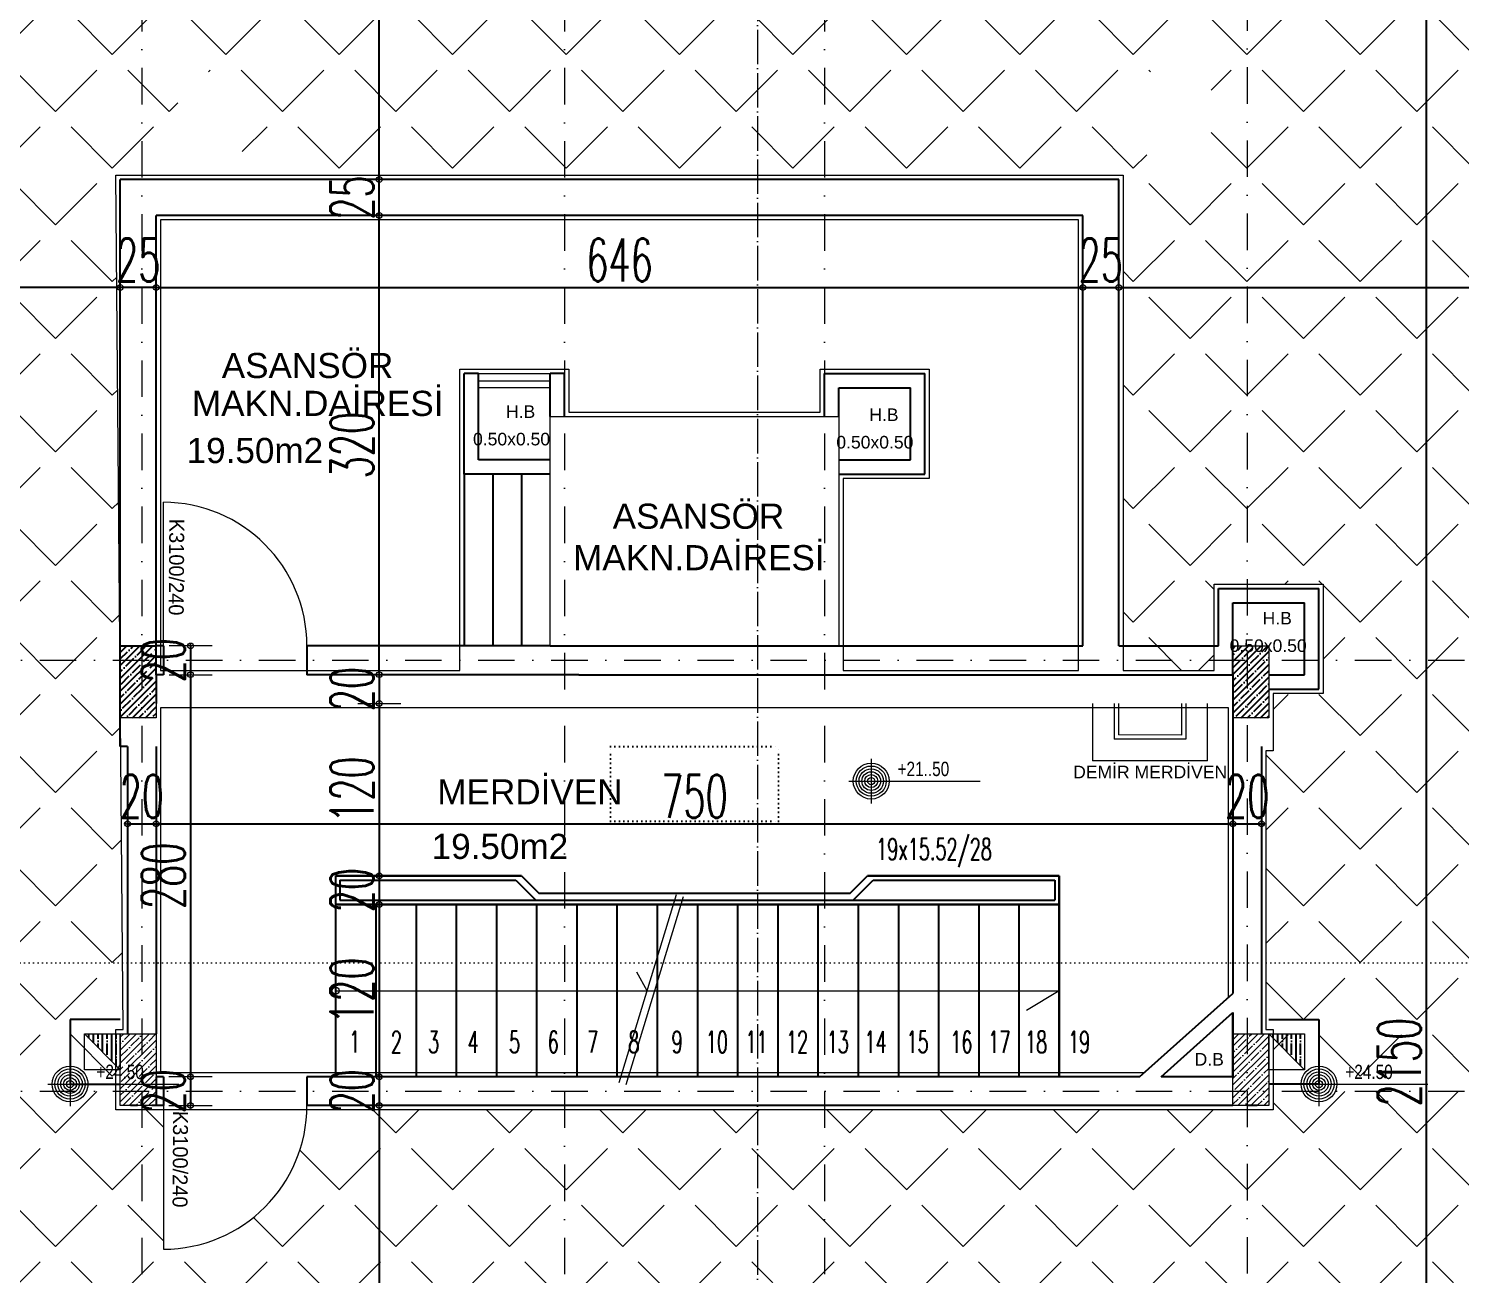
# Model space of a CAD drawing. Header units: millimetres. Extents: x -16104 to 67872, y -88009 to 12107.
# Drawn here: x 33168 to 34166, y -6687 to -5820 of the extents above; entities that cross this region are included whole.
import ezdxf

# ---------------------------------------------------------------- set-up
doc = ezdxf.new("R2010")
doc.units = ezdxf.units.MM
for name, pattern in [('ACAD_ISO04W100', [30, 24, -3, 0, -3]), ('ACAD_ISO07W100', [3, 0, -3]), ('DASHDOTX2', [50.8, 25.4, -12.7, 0, -12.7])]:
    doc.linetypes.add(name, pattern=pattern)
doc.layers.get('0').update_dxf_attribs({"color": 241})
for name, color, linetype, lineweight in [('AKS', 1, 'ACAD_ISO07W100', 5), ('akslar', 144, 'Continuous', 20), ('baca', 46, 'Continuous', 5), ('duvar', 123, 'Continuous', 25), ('emsal&kolon', 1, 'Continuous', 5), ('kapı', 3, 'Continuous', 5), ('kolon', 1, 'Continuous', 5), ('KOTLAR', 5, 'Continuous', 20), ('merdiven', 4, 'Continuous', 25), ('OLCU', 54, 'Continuous', 13), ('pencere', 5, 'Continuous', 5), ('POZ', 36, 'Continuous', 18), ('SıVA', 40, 'Continuous', 9), ('TARAMA', 8, 'Continuous', 15), ('YAZI', 22, 'Continuous', 18), ('ÖLÇÜ', 252, 'Continuous', 20)]:
    doc.layers.add(name, color=color, linetype=linetype, lineweight=lineweight)
doc.styles.add('DIM', font='Txttw.shx', dxfattribs={"width": 0.6})
doc.styles.add('M2', font='stylu.ttf', dxfattribs={"height": 10})
doc.styles.add('TSIMPLEX', font='tsimplex', dxfattribs={"width": 0.8})
doc.dimstyles.new('50', dxfattribs={"dimscale": 0, "dimtxt": 30, "dimasz": 1, "dimexe": 0, "dimexo": 2, "dimgap": 4, "dimtad": 1, "dimdec": 0, "dimzin": 0, "dimdsep": 46, "dimtxsty": 'DIM', "dimblk1": 'DOT', "dimblk2": 'DOT', "dimsah": 1, "dimcen": 1.5, "dimdle": 3, "dimse1": 1, "dimse2": 1, "dimclrd": 256, "dimclre": 9, "dimclrt": 256, "dimadec": 0, "dimazin": 0, "dimtfac": 0.24, "dimtdec": 0, "dimtix": 1, "dimtmove": 2, "dimatfit": 3, "dimldrblk": 'DOT', "dimfxl": 0, "dimtolj": 1, "dimtzin": 15, "dimarcsym": 0})
pattern_1 = [(45, (-3599.79, -17059.605), (-4.4901281, 4.4901281), []), (45, (-3595.3, -17059.605), (-4.4901281, 4.4901281), [7.9375, -1.5875, 0, -1.5875])]
pattern_2 = [(45, (0, 0), (-4.4901281, 4.4901281), []), (45, (4.49, 0), (-4.4901281, 4.4901281), [7.9375, -1.5875, 0, -1.5875])]

# ---------------------------------------------------------------- blocks, each defined once
blk = doc.blocks.new('DOT')
for p, q in [((0, 15), (0, -15)), ((-2, 0), (0, 0)), ((2, 0), (0, 0))]:
    blk.add_line(p, q)
blk.add_circle((0, 0), 2)
blk = doc.blocks.new('*D1168')
at = {"layer": 'Defpoints', "color": 0, "transparency": 16777216}
for p in [(33262.04, -6249.56), (33262.04, -6269.56), (33281.01, -6269.56)]:
    blk.add_point(p, dxfattribs=at)
at = {"layer": 'OLCU', "lineweight": -2, "transparency": 16777216}
for p, q in [((33281.01, -6248.56), (33281.01, -6247.56)), ((33281.01, -6249.56), (33281.01, -6269.56)), ((33281.01, -6270.56), (33281.01, -6271.56))]:
    blk.add_line(p, q, dxfattribs=at)
for p, rotation in [((33281.01, -6249.56), 270), ((33281.01, -6269.56), 90)]:
    blk.add_blockref('DOT', p, dxfattribs=dict(at, rotation=rotation))
at = {"layer": 'OLCU', "transparency": 16777216, "insert": (33262.01, -6259.56), "char_height": 30, "attachment_point": 5, "rotation": 90, "style": 'DIM'}
blk.add_mtext('\\A1;20', dxfattribs=at)
blk = doc.blocks.new('*D1169')
at = {"layer": 'Defpoints', "color": 0, "transparency": 16777216}
for p in [(33262.04, -6269.56), (33262.04, -6549.56), (33281.01, -6549.56)]:
    blk.add_point(p, dxfattribs=at)
at = {"layer": 'OLCU', "lineweight": -2, "transparency": 16777216}
blk.add_line((33281.01, -6270.56), (33281.01, -6548.56), dxfattribs=at)
for p, rotation in [((33281.01, -6269.56), 90), ((33281.01, -6549.56), 270)]:
    blk.add_blockref('DOT', p, dxfattribs=dict(at, rotation=rotation))
at = {"layer": 'OLCU', "transparency": 16777216, "insert": (33262.01, -6409.56), "char_height": 30, "attachment_point": 5, "rotation": 90, "style": 'DIM'}
blk.add_mtext('\\A1;280', dxfattribs=at)
blk = doc.blocks.new('*D1170')
at = {"layer": 'Defpoints', "color": 0, "transparency": 16777216}
for p in [(33262.04, -6549.56), (33262.04, -6569.56), (33280.94, -6569.56)]:
    blk.add_point(p, dxfattribs=at)
at = {"layer": 'OLCU', "lineweight": -2, "transparency": 16777216}
for p, q in [((33280.94, -6548.56), (33280.94, -6547.56)), ((33280.94, -6549.56), (33280.94, -6569.56)), ((33280.94, -6570.56), (33280.94, -6571.56))]:
    blk.add_line(p, q, dxfattribs=at)
for p, rotation in [((33280.94, -6549.56), 270), ((33280.94, -6569.56), 90)]:
    blk.add_blockref('DOT', p, dxfattribs=dict(at, rotation=rotation))
at = {"layer": 'OLCU', "transparency": 16777216, "insert": (33261.94, -6559.56), "char_height": 30, "attachment_point": 5, "rotation": 90, "style": 'DIM'}
blk.add_mtext('\\A1;20', dxfattribs=at)
blk = doc.blocks.new('*D1098')
at = {"layer": 'Defpoints', "color": 0, "transparency": 16777216}
for p in [(33412.46, -6269.56), (33412.46, -6289.56), (33412.46, -6289.56)]:
    blk.add_point(p, dxfattribs=at)
at = {"layer": 'OLCU', "lineweight": -2, "transparency": 16777216}
for p, q in [((33412.46, -6268.56), (33412.46, -6267.56)), ((33412.46, -6269.56), (33412.46, -6289.56)), ((33412.46, -6290.56), (33412.46, -6291.56))]:
    blk.add_line(p, q, dxfattribs=at)
for p, rotation in [((33412.46, -6269.56), 270), ((33412.46, -6289.56), 90)]:
    blk.add_blockref('DOT', p, dxfattribs=dict(at, rotation=rotation))
at = {"layer": 'OLCU', "transparency": 16777216, "insert": (33393.46, -6279.56), "char_height": 30, "attachment_point": 5, "rotation": 90, "style": 'DIM'}
blk.add_mtext('\\A1;20', dxfattribs=at)
blk = doc.blocks.new('*D1099')
at = {"layer": 'Defpoints', "color": 0, "transparency": 16777216}
for p in [(33412.46, -6289.56), (33412.46, -6409.56), (33412.46, -6409.56)]:
    blk.add_point(p, dxfattribs=at)
at = {"layer": 'OLCU', "lineweight": -2, "transparency": 16777216}
blk.add_line((33412.46, -6290.56), (33412.46, -6408.56), dxfattribs=at)
for p, rotation in [((33412.46, -6289.56), 90), ((33412.46, -6409.56), 270)]:
    blk.add_blockref('DOT', p, dxfattribs=dict(at, rotation=rotation))
at = {"layer": 'OLCU', "transparency": 16777216, "insert": (33393.46, -6349.56), "char_height": 30, "attachment_point": 5, "rotation": 90, "style": 'DIM'}
blk.add_mtext('\\A1;120', dxfattribs=at)
blk = doc.blocks.new('*D1100')
at = {"layer": 'Defpoints', "color": 0, "transparency": 16777216}
for p in [(33412.46, -6429.56), (33412.46, -6549.56), (33412.46, -6549.56)]:
    blk.add_point(p, dxfattribs=at)
at = {"layer": 'OLCU', "lineweight": -2, "transparency": 16777216}
blk.add_line((33412.46, -6430.56), (33412.46, -6548.56), dxfattribs=at)
for p, rotation in [((33412.46, -6429.56), 90), ((33412.46, -6549.56), 270)]:
    blk.add_blockref('DOT', p, dxfattribs=dict(at, rotation=rotation))
at = {"layer": 'OLCU', "transparency": 16777216, "insert": (33393.46, -6489.56), "char_height": 30, "attachment_point": 5, "rotation": 90, "style": 'DIM'}
blk.add_mtext('\\A1;120', dxfattribs=at)
blk = doc.blocks.new('*D1101')
at = {"layer": 'Defpoints', "color": 0, "transparency": 16777216}
for p in [(33412.46, -6549.56), (33412.46, -6569.56), (33412.46, -6569.56)]:
    blk.add_point(p, dxfattribs=at)
at = {"layer": 'OLCU', "lineweight": -2, "transparency": 16777216}
for p, q in [((33412.46, -6548.56), (33412.46, -6547.56)), ((33412.46, -6549.56), (33412.46, -6569.56)), ((33412.46, -6570.56), (33412.46, -6571.56))]:
    blk.add_line(p, q, dxfattribs=at)
for p, rotation in [((33412.46, -6549.56), 270), ((33412.46, -6569.56), 90)]:
    blk.add_blockref('DOT', p, dxfattribs=dict(at, rotation=rotation))
at = {"layer": 'OLCU', "transparency": 16777216, "insert": (33393.46, -6559.56), "char_height": 30, "attachment_point": 5, "rotation": 90, "style": 'DIM'}
blk.add_mtext('\\A1;20', dxfattribs=at)
blk = doc.blocks.new('*D1155')
at = {"layer": 'Defpoints', "color": 0, "transparency": 16777216}
for p in [(33412.46, -6409.56), (33412.46, -6429.56), (33412.46, -6429.56)]:
    blk.add_point(p, dxfattribs=at)
at = {"layer": 'OLCU', "lineweight": -2, "transparency": 16777216}
for p, q in [((33412.46, -6408.56), (33412.46, -6407.56)), ((33412.46, -6409.56), (33412.46, -6429.56)), ((33412.46, -6430.56), (33412.46, -6431.56))]:
    blk.add_line(p, q, dxfattribs=at)
for p, rotation in [((33412.46, -6409.56), 270), ((33412.46, -6429.56), 90)]:
    blk.add_blockref('DOT', p, dxfattribs=dict(at, rotation=rotation))
at = {"layer": 'OLCU', "transparency": 16777216, "insert": (33393.46, -6419.56), "char_height": 30, "attachment_point": 5, "rotation": 90, "style": 'DIM'}
blk.add_mtext('\\A1;20', dxfattribs=at)
blk = doc.blocks.new('*D1158')
at = {"layer": 'Defpoints', "color": 0, "transparency": 16777216}
for p in [(33412.46, -5949.87), (33412.46, -5949.87), (33412.46, -6269.56)]:
    blk.add_point(p, dxfattribs=at)
at = {"layer": 'OLCU', "lineweight": -2, "transparency": 16777216}
blk.add_line((33412.46, -6268.56), (33412.46, -5950.87), dxfattribs=at)
for p, rotation in [((33412.46, -5949.87), 90), ((33412.46, -6269.56), 270)]:
    blk.add_blockref('DOT', p, dxfattribs=dict(at, rotation=rotation))
at = {"layer": 'OLCU', "transparency": 16777216, "insert": (33393.46, -6109.72), "char_height": 30, "attachment_point": 5, "rotation": 90, "style": 'DIM'}
blk.add_mtext('\\A1;320', dxfattribs=at)
blk = doc.blocks.new('*D1159')
at = {"layer": 'Defpoints', "color": 0, "transparency": 16777216}
for p in [(33412.46, -5924.87), (33412.46, -5924.87), (33412.46, -5949.87)]:
    blk.add_point(p, dxfattribs=at)
at = {"layer": 'OLCU', "lineweight": -2, "transparency": 16777216}
for p, q in [((33412.46, -5923.87), (33412.46, -5922.87)), ((33412.46, -5949.87), (33412.46, -5924.87)), ((33412.46, -5950.87), (33412.46, -5951.87))]:
    blk.add_line(p, q, dxfattribs=at)
for p, rotation in [((33412.46, -5924.87), 270), ((33412.46, -5949.87), 90)]:
    blk.add_blockref('DOT', p, dxfattribs=dict(at, rotation=rotation))
at = {"layer": 'OLCU', "transparency": 16777216, "insert": (33393.46, -5937.37), "char_height": 30, "attachment_point": 5, "rotation": 90, "style": 'DIM'}
blk.add_mtext('\\A1;25', dxfattribs=at)
blk = doc.blocks.new('*D1171')
at = {"layer": 'Defpoints', "color": 0, "transparency": 16777216}
for p in [(33257.04, -6299.56), (33237.04, -6319.56), (33257.04, -6373.32)]:
    blk.add_point(p, dxfattribs=at)
at = {"layer": 'OLCU', "lineweight": -2, "transparency": 16777216}
for p, q in [((33236.04, -6373.32), (33235.04, -6373.32)), ((33237.04, -6373.32), (33257.04, -6373.32)), ((33258.04, -6373.32), (33259.04, -6373.32))]:
    blk.add_line(p, q, dxfattribs=at)
blk.add_blockref('DOT', (33237.04, -6373.32), dxfattribs=at)
at = {"layer": 'OLCU', "lineweight": -2, "transparency": 16777216, "rotation": 180}
blk.add_blockref('DOT', (33257.04, -6373.32), dxfattribs=at)
at = {"layer": 'OLCU', "transparency": 16777216, "insert": (33247.04, -6354.32), "char_height": 30, "attachment_point": 5, "style": 'DIM'}
blk.add_mtext('\\A1;20', dxfattribs=at)
blk = doc.blocks.new('*D1160')
at = {"layer": 'Defpoints', "color": 0, "transparency": 16777216}
for p in [(33257.04, -6373.32), (34007.04, -6373.32), (34007.04, -6373.32)]:
    blk.add_point(p, dxfattribs=at)
at = {"layer": 'OLCU', "lineweight": -2, "transparency": 16777216}
blk.add_line((33258.04, -6373.32), (34006.04, -6373.32), dxfattribs=at)
at = {"layer": 'OLCU', "lineweight": -2, "transparency": 16777216, "rotation": 180}
blk.add_blockref('DOT', (33257.04, -6373.32), dxfattribs=at)
at = {"layer": 'OLCU', "lineweight": -2, "transparency": 16777216}
blk.add_blockref('DOT', (34007.04, -6373.32), dxfattribs=at)
at = {"layer": 'OLCU', "transparency": 16777216, "insert": (33632.04, -6354.32), "char_height": 30, "attachment_point": 5, "style": 'DIM'}
blk.add_mtext('\\A1;750', dxfattribs=at)
blk = doc.blocks.new('*D1161')
at = {"layer": 'Defpoints', "color": 0, "transparency": 16777216}
for p in [(34007.04, -6373.32), (34027.04, -6373.32), (34027.04, -6373.32)]:
    blk.add_point(p, dxfattribs=at)
at = {"layer": 'OLCU', "lineweight": -2, "transparency": 16777216}
for p, q in [((34006.04, -6373.32), (34005.04, -6373.32)), ((34007.04, -6373.32), (34027.04, -6373.32)), ((34028.04, -6373.32), (34029.04, -6373.32))]:
    blk.add_line(p, q, dxfattribs=at)
blk.add_blockref('DOT', (34007.04, -6373.32), dxfattribs=at)
at = {"layer": 'OLCU', "lineweight": -2, "transparency": 16777216, "rotation": 180}
blk.add_blockref('DOT', (34027.04, -6373.32), dxfattribs=at)
at = {"layer": 'OLCU', "transparency": 16777216, "insert": (34017.04, -6354.32), "char_height": 30, "attachment_point": 5, "style": 'DIM'}
blk.add_mtext('\\A1;20', dxfattribs=at)
blk = doc.blocks.new('*D1172')
at = {"layer": 'Defpoints', "color": 0, "transparency": 16777216}
for p in [(33257.04, -5949.87), (33902.54, -5949.87), (33902.54, -5999.93)]:
    blk.add_point(p, dxfattribs=at)
at = {"layer": 'OLCU', "lineweight": -2, "transparency": 16777216}
blk.add_line((33258.04, -5999.93), (33901.54, -5999.93), dxfattribs=at)
at = {"layer": 'OLCU', "lineweight": -2, "transparency": 16777216, "rotation": 180}
blk.add_blockref('DOT', (33257.04, -5999.93), dxfattribs=at)
at = {"layer": 'OLCU', "lineweight": -2, "transparency": 16777216}
blk.add_blockref('DOT', (33902.54, -5999.93), dxfattribs=at)
at = {"layer": 'OLCU', "transparency": 16777216, "insert": (33579.79, -5980.93), "char_height": 30, "attachment_point": 5, "style": 'DIM'}
blk.add_mtext('\\A1;646', dxfattribs=at)
blk = doc.blocks.new('*D1162')
at = {"layer": 'Defpoints', "color": 0, "transparency": 16777216}
for p in [(33232.04, -5999.93), (33232.04, -5999.93), (33257.04, -5999.93)]:
    blk.add_point(p, dxfattribs=at)
at = {"layer": 'OLCU', "lineweight": -2, "transparency": 16777216}
for p, q in [((33231.04, -5999.93), (33230.04, -5999.93)), ((33257.04, -5999.93), (33232.04, -5999.93)), ((33258.04, -5999.93), (33259.04, -5999.93))]:
    blk.add_line(p, q, dxfattribs=at)
blk.add_blockref('DOT', (33232.04, -5999.93), dxfattribs=at)
at = {"layer": 'OLCU', "lineweight": -2, "transparency": 16777216, "rotation": 180}
blk.add_blockref('DOT', (33257.04, -5999.93), dxfattribs=at)
at = {"layer": 'OLCU', "transparency": 16777216, "insert": (33244.54, -5980.93), "char_height": 30, "attachment_point": 5, "style": 'DIM'}
blk.add_mtext('\\A1;25', dxfattribs=at)
blk = doc.blocks.new('*D1163')
at = {"layer": 'Defpoints', "color": 0, "transparency": 16777216}
for p in [(33902.54, -5999.93), (33927.54, -5999.93), (33927.54, -5999.93)]:
    blk.add_point(p, dxfattribs=at)
at = {"layer": 'OLCU', "lineweight": -2, "transparency": 16777216}
for p, q in [((33901.54, -5999.93), (33900.54, -5999.93)), ((33902.54, -5999.93), (33927.54, -5999.93)), ((33928.54, -5999.93), (33929.54, -5999.93))]:
    blk.add_line(p, q, dxfattribs=at)
blk.add_blockref('DOT', (33902.54, -5999.93), dxfattribs=at)
at = {"layer": 'OLCU', "lineweight": -2, "transparency": 16777216, "rotation": 180}
blk.add_blockref('DOT', (33927.54, -5999.93), dxfattribs=at)
at = {"layer": 'OLCU', "transparency": 16777216, "insert": (33915.04, -5980.93), "char_height": 30, "attachment_point": 5, "style": 'DIM'}
blk.add_mtext('\\A1;25', dxfattribs=at)
blk = doc.blocks.new('*D1164')
at = {"layer": 'Defpoints', "color": 0, "transparency": 16777216}
for p in [(33412.46, -5464.56), (33412.46, -5464.56), (33412.46, -5924.87)]:
    blk.add_point(p, dxfattribs=at)
at = {"layer": 'OLCU', "lineweight": -2, "transparency": 16777216}
blk.add_line((33412.46, -5923.87), (33412.46, -5465.56), dxfattribs=at)
for p, rotation in [((33412.46, -5464.56), 90), ((33412.46, -5924.87), 270)]:
    blk.add_blockref('DOT', p, dxfattribs=dict(at, rotation=rotation))
at = {"layer": 'OLCU', "transparency": 16777216, "insert": (33393.46, -5694.72), "char_height": 30, "attachment_point": 5, "rotation": 90, "style": 'DIM'}
blk.add_mtext('\\A1;460', dxfattribs=at)
blk = doc.blocks.new('*D1165')
at = {"layer": 'Defpoints', "color": 0, "transparency": 16777216}
for p in [(32437.04, -5999.93), (32437.04, -5999.93), (33232.04, -5999.93)]:
    blk.add_point(p, dxfattribs=at)
at = {"layer": 'OLCU', "lineweight": -2, "transparency": 16777216}
blk.add_line((33231.04, -5999.93), (32438.04, -5999.93), dxfattribs=at)
at = {"layer": 'OLCU', "lineweight": -2, "transparency": 16777216, "rotation": 180}
blk.add_blockref('DOT', (32437.04, -5999.93), dxfattribs=at)
at = {"layer": 'OLCU', "lineweight": -2, "transparency": 16777216}
blk.add_blockref('DOT', (33232.04, -5999.93), dxfattribs=at)
at = {"layer": 'OLCU', "transparency": 16777216, "insert": (32834.54, -5980.93), "char_height": 30, "attachment_point": 5, "style": 'DIM'}
blk.add_mtext('\\A1;795', dxfattribs=at)
blk = doc.blocks.new('*D1166')
at = {"layer": 'Defpoints', "color": 0, "transparency": 16777216}
for p in [(33927.54, -5999.93), (34827.04, -5999.93), (34827.04, -5999.93)]:
    blk.add_point(p, dxfattribs=at)
at = {"layer": 'OLCU', "lineweight": -2, "transparency": 16777216}
blk.add_line((33928.54, -5999.93), (34826.04, -5999.93), dxfattribs=at)
at = {"layer": 'OLCU', "lineweight": -2, "transparency": 16777216, "rotation": 180}
blk.add_blockref('DOT', (33927.54, -5999.93), dxfattribs=at)
at = {"layer": 'OLCU', "lineweight": -2, "transparency": 16777216}
blk.add_blockref('DOT', (34827.04, -5999.93), dxfattribs=at)
at = {"layer": 'OLCU', "transparency": 16777216, "insert": (34377.29, -5980.93), "char_height": 30, "attachment_point": 5, "style": 'DIM'}
blk.add_mtext('\\A1;900', dxfattribs=at)
blk = doc.blocks.new('*D1167')
at = {"layer": 'Defpoints', "color": 0, "transparency": 16777216}
for p in [(33412.46, -6569.56), (33412.46, -7614.06), (33412.46, -7614.06)]:
    blk.add_point(p, dxfattribs=at)
at = {"layer": 'OLCU', "lineweight": -2, "transparency": 16777216}
blk.add_line((33412.46, -6570.56), (33412.46, -7613.06), dxfattribs=at)
for p, rotation in [((33412.46, -6569.56), 90), ((33412.46, -7614.06), 270)]:
    blk.add_blockref('DOT', p, dxfattribs=dict(at, rotation=rotation))
at = {"layer": 'OLCU', "transparency": 16777216, "insert": (33393.46, -7091.81), "char_height": 30, "attachment_point": 5, "rotation": 90, "style": 'DIM'}
blk.add_mtext('\\A1;1045', dxfattribs=at)
blk = doc.blocks.new('*D1174')
at = {"layer": 'Defpoints', "color": 0, "transparency": 16777216}
for p in [(34142.04, -5464.56), (34142.04, -5464.56), (34016.96, -7614.06)]:
    blk.add_point(p, dxfattribs=at)
at = {"layer": 'OLCU', "lineweight": -2, "transparency": 16777216}
blk.add_line((34142.04, -7613.06), (34142.04, -5465.56), dxfattribs=at)
for p, rotation in [((34142.04, -5464.56), 90), ((34142.04, -7614.06), 270)]:
    blk.add_blockref('DOT', p, dxfattribs=dict(at, rotation=rotation))
at = {"layer": 'OLCU', "transparency": 16777216, "insert": (34123.04, -6539.31), "char_height": 30, "attachment_point": 5, "rotation": 90, "style": 'DIM'}
blk.add_mtext('\\A1;2150', dxfattribs=at)
blk = doc.blocks.new('Kot')
at = {"layer": 'KOTLAR'}
for p, q in [((0, 0.155), (0, -0.155)), ((-0.155, 0), (0.7586, 0))]:
    blk.add_line(p, q, dxfattribs=at)
for radius in [0.125, 0.105, 0.085, 0.065, 0.045, 0.045, 0.025]:
    blk.add_circle((0, 0), radius, dxfattribs=at)
at = {"layer": 'YAZI', "style": 'TSIMPLEX', "width": 0.8}
blk.add_attdef('KOTH', (0.1836, 0.0349), '', height=0.1, dxfattribs=at)

msp = doc.modelspace()

# ---------------------------------------------------------------- hatches: boundary and pattern name
h = msp.add_hatch()
h.set_pattern_fill('ANSI35,_O', color=256)
h.set_pattern_definition(pattern_2)
h.paths.add_polyline_path([(33247, -6249.56), (33232.04, -6249.56), (33232.04, -6259.56), (33247, -6259.56)])
h.paths.add_polyline_path([(33257.04, -6249.56), (33247, -6249.56), (33247, -6259.56), (33257.04, -6259.56)], flags=16)
h.paths.add_polyline_path([(33257.04, -6259.56), (33247, -6259.56), (33247, -6299.56), (33257.04, -6299.56)])
h.paths.add_polyline_path([(33247, -6259.56), (33232.04, -6259.56), (33232.04, -6269.56), (33232.04, -6299.56), (33247, -6299.56)])
h.paths.add_polyline_path([(33239.51, -6281.63), (33239.51, -6237.49), (33284.51, -6237.49), (33284.51, -6281.63)], flags=9)
h = msp.add_hatch()
h.set_pattern_fill('ANSI35,_O', color=256)
h.set_pattern_definition(pattern_2)
h.paths.add_polyline_path([(34032.04, -6249.56), (34016.96, -6249.56), (34016.96, -6259.56), (34032.04, -6259.56)])
h.paths.add_polyline_path([(34016.96, -6249.56), (34007.04, -6249.56), (34007.04, -6259.56), (34016.96, -6259.56)])
h.paths.add_polyline_path([(34016.96, -6259.56), (34007.04, -6259.56), (34007.04, -6269.56), (34007.04, -6299.56), (34016.96, -6299.56)])
h.paths.add_polyline_path([(34032.04, -6259.56), (34016.96, -6259.56), (34016.96, -6299.56), (34032.04, -6299.56)])
h.paths.add_polyline_path([(34003.7, -6242.72), (34060.68, -6242.72), (34060.68, -6256.03), (34003.7, -6256.03)], flags=9)
h = msp.add_hatch()
h.set_pattern_fill('ANSI35,_O', color=256, angle=45)
h.set_pattern_definition([(90, (3527.116, -17694.2915), (-6.35, 1e-15), []), (90, (3530.291, -17691.1165), (-6.35, 1e-15), [7.9375, -1.5875, 0, -1.5875])])
h.paths.add_polyline_path([(33232.04, -6519.56), (33207.04, -6519.56), (33232.04, -6544.56)])
h = msp.add_hatch()
h.set_pattern_fill('ANSI35,_O', color=256, angle=45)
h.set_pattern_definition([(90, (4352.116, -17694.2915), (-6.35, 1e-15), []), (90, (4355.291, -17691.1165), (-6.35, 1e-15), [7.9375, -1.5875, 0, -1.5875])])
h.paths.add_polyline_path([(34057.04, -6519.56), (34032.04, -6519.56), (34057.04, -6544.56)])
at = {"layer": 'kolon'}
h = msp.add_hatch(dxfattribs=at)
h.set_pattern_fill('ANSI35,_O', color=256)
h.set_pattern_definition(pattern_1)
h.paths.add_polyline_path([(33247, -6519.56), (33232.04, -6519.56), (33232.04, -6559.56), (33247, -6559.56)])
h.paths.add_polyline_path([(33257.04, -6519.56), (33247, -6519.56), (33247, -6559.56), (33257.04, -6559.56), (33257.04, -6549.56)])
h.paths.add_polyline_path([(33247, -6559.56), (33232.04, -6559.56), (33232.04, -6569.56), (33247, -6569.56)])
h.paths.add_polyline_path([(33257.04, -6559.56), (33247, -6559.56), (33247, -6569.56), (33257.04, -6569.56)], flags=16)
h.paths.add_polyline_path([(33239.44, -6581.63), (33239.44, -6537.49), (33284.44, -6537.49), (33284.44, -6581.63)], flags=9)
h = msp.add_hatch(dxfattribs=at)
h.set_pattern_fill('ANSI35,_O', color=256)
h.set_pattern_definition(pattern_1)
h.paths.add_polyline_path([(34032.04, -6519.56), (34016.96, -6519.56), (34016.96, -6559.56), (34032.04, -6559.56)])
h.paths.add_polyline_path([(34016.96, -6519.56), (34007.04, -6519.56), (34007.04, -6559.56), (34016.96, -6559.56)])
h.paths.add_polyline_path([(34016.96, -6559.56), (34007.04, -6559.56), (34007.04, -6569.56), (34016.96, -6569.56)])
h.paths.add_polyline_path([(34032.04, -6559.56), (34016.96, -6559.56), (34016.96, -6569.56), (34032.04, -6569.56)])
at = {"layer": 'TARAMA'}
h = msp.add_hatch(dxfattribs=at)
h.set_pattern_fill('ANGLE,_O', color=256, scale=8, angle=45)
h.set_pattern_definition([(45, (-3599.79, -17059.605), (-39.51313, 39.51313), [40.64, -15.24]), (135, (-3599.79, -17059.605), (-39.51313, -39.51313), [40.64, -15.24])])
h.paths.add_polyline_path([(33247, -5477.56), (32714.04, -5477.56), (32714.04, -5457.56), (32430.04, -5457.56), (32430.04, -5621.56), (32450.04, -5621.56), (32450.04, -6087.87), (32430.04, -6087.87), (32430.04, -6099.87), (33230.51, -6099.87), (33229.02, -5921.87), (33247, -5921.87)])
h.paths.add_polyline_path([(32542.04, -5649.56), (32542.04, -5694.56), (32472.04, -5694.56), (32472.04, -5649.56)], flags=16)
h.paths.add_polyline_path([(32532.04, -5659.56), (32532.04, -5684.56), (32482.04, -5684.56), (32482.04, -5659.56)], flags=0)
h.paths.add_polyline_path([(32532.04, -5659.56), (32532.04, -5684.56), (32507.04, -5684.56), (32482.04, -5684.56), (32482.04, -5659.56), (32507.04, -5659.56)], flags=0)
h.paths.add_polyline_path([(33230.51, -6099.87), (32430.04, -6099.87), (32430.04, -6279.56), (33232.03, -6279.56)])
h.paths.add_polyline_path([(33232.36, -6319.56), (33232.04, -6319.56), (33232.04, -6281.7), (33232.03, -6279.56), (32430.04, -6279.56), (32430.04, -6470.24), (33233.63, -6470.24)])
h.paths.add_polyline_path([(33066.47, -6388.08, -1), (33091.47, -6388.08, -1)], flags=16)
h.paths.add_polyline_path([(33068.47, -6388.08, -1), (33089.47, -6388.08, -1)], flags=0)
h.paths.add_polyline_path([(33070.47, -6388.08, -1), (33087.47, -6388.08, -1)], flags=0)
h.paths.add_polyline_path([(33072.47, -6388.08, -1), (33085.47, -6388.08, -1)], flags=0)
h.paths.add_polyline_path([(33074.47, -6388.08, -1), (33083.47, -6388.08, -1)], flags=0)
h.paths.add_polyline_path([(33076.47, -6388.08, -1), (33081.47, -6388.08, -1)], flags=0)
h.paths.add_polyline_path([(33229.04, -6516.59), (33234.02, -6516.54), (33233.63, -6470.24), (32430.04, -6470.24), (32430.04, -6559.56), (33229.04, -6559.56)])
h.paths.add_polyline_path([(32594.04, -6576.56), (33082.04, -6576.56), (33082.04, -7457.06), (33062.04, -7457.06), (33062.04, -7621.06), (33226.04, -7621.06), (33226.04, -7601.06), (33247, -7601.06), (33247, -6572.56), (33229.04, -6572.56), (33229.04, -6559.56), (32430.04, -6559.56), (32430.04, -6596.56), (32594.04, -6596.56)])
h.paths.add_polyline_path([(33541.54, -5477.56), (33247, -5477.56), (33247, -5921.87), (33541.54, -5921.87)])
h.paths.add_polyline_path([(33317.04, -5849.87), (33317.04, -5919.87), (33272.04, -5919.87), (33272.04, -5849.87)], flags=16)
h.paths.add_polyline_path([(33307.04, -5859.87), (33307.04, -5884.87), (33307.04, -5909.87), (33282.04, -5909.87), (33282.04, -5884.87), (33282.04, -5859.87)], flags=0)
h.paths.add_polyline_path([(33722.54, -5477.56), (33541.54, -5477.56), (33541.54, -5921.87), (33722.54, -5921.87)])
h.paths.add_polyline_path([(34016.96, -5477.56), (33817.98, -5477.56), (33817.98, -5921.87), (33930.54, -5921.87), (33930.54, -6099.87), (34016.96, -6099.87)])
h.paths.add_polyline_path([(33947.04, -5849.87), (33992.04, -5849.87), (33992.04, -5919.87), (33947.04, -5919.87)], flags=16)
h.paths.add_polyline_path([(33957.04, -5859.87), (33982.04, -5859.87), (33982.04, -5884.87), (33982.04, -5909.87), (33957.04, -5909.87), (33957.04, -5884.87)], flags=0)
h.paths.add_polyline_path([(33817.98, -5477.56), (33722.54, -5477.56), (33722.54, -5921.87), (33817.98, -5921.87)])
h.paths.add_polyline_path([(34814.04, -5621.56), (34834.04, -5621.56), (34834.04, -5457.56), (34550.04, -5457.56), (34550.04, -5477.56), (34016.96, -5477.56), (34016.96, -6099.87), (34834.04, -6099.87), (34834.04, -6087.87), (34814.04, -6087.87)])
h.paths.add_polyline_path([(34722.04, -5694.56), (34722.04, -5649.56), (34792.04, -5649.56), (34792.04, -5694.56)], flags=16)
h.paths.add_polyline_path([(34732.04, -5684.56), (34732.04, -5659.56), (34757.04, -5659.56), (34782.04, -5659.56), (34782.04, -5684.56), (34757.04, -5684.56)], flags=0)
h.paths.add_polyline_path([(34016.96, -6099.87), (33930.54, -6099.87), (33930.54, -6266.56), (33994.04, -6266.56), (33994.04, -6206.56), (34016.96, -6206.56)])
h.paths.add_polyline_path([(34834.04, -6099.87), (34016.96, -6099.87), (34016.96, -6206.56), (34070.04, -6206.56), (34070.04, -6279.56), (34834.04, -6279.56)])
h.paths.add_polyline_path([(34834.04, -6559.56), (34035.04, -6559.56), (34035.04, -6572.56), (34016.96, -6572.56), (34016.96, -7601.06), (34072.04, -7601.06), (34072.04, -7621.06), (34201.04, -7621.06), (34201.04, -7367.06), (34181.04, -7367.06), (34181.04, -6576.56), (34670.04, -6576.56), (34670.04, -6596.56), (34834.04, -6596.56)])
h.paths.add_polyline_path([(34834.04, -6470.24), (34030.04, -6470.24), (34030.04, -6516.56), (34035.04, -6516.56), (34035.04, -6559.56), (34834.04, -6559.56)])
h.paths.add_polyline_path([(34834.04, -6279.56), (34070.04, -6279.56), (34070.04, -6282.56), (34035.04, -6282.56), (34035.04, -6322.56), (34030.04, -6322.56), (34030.04, -6470.24), (34834.04, -6470.24)])
h.paths.add_polyline_path([(34016.96, -6572.56), (34007.04, -6572.56), (33817.98, -6572.56), (33817.98, -7601.06), (34016.96, -7601.06)])
h.paths.add_polyline_path([(33817.98, -6572.56), (33722.54, -6572.56), (33722.54, -7601.06), (33817.98, -7601.06)])
h.paths.add_polyline_path([(33722.54, -6572.56), (33541.54, -6572.56), (33541.54, -7601.06), (33722.54, -7601.06)])
h.paths.add_polyline_path([(33664.04, -7509.06), (33664.04, -7579.06), (33619.04, -7579.06), (33619.04, -7509.06)], flags=16)
h.paths.add_polyline_path([(33654.04, -7519.06), (33654.04, -7544.06), (33654.04, -7569.06), (33629.04, -7569.06), (33629.04, -7544.06), (33629.04, -7519.06)], flags=0)
h.paths.add_polyline_path([(33629.04, -7004.56), (33559.04, -7004.56), (33559.04, -6959.56), (33629.04, -6959.56)], flags=16)
h.paths.add_polyline_path([(33619.04, -6994.56), (33594.04, -6994.56), (33569.04, -6994.56), (33569.04, -6969.56), (33594.04, -6969.56), (33619.04, -6969.56)], flags=0)
h.paths.add_polyline_path([(33541.54, -6572.56), (33362, -6572.56, -0.405453), (33262.04, -6669.56), (33262.04, -6572.56), (33247, -6572.56), (33247, -7601.06), (33541.54, -7601.06)])
h.paths.add_polyline_path([(32803.9, -5958.43), (32865.19, -5958.43), (32865.19, -6003.43), (32803.9, -6003.43)], flags=24)
h.paths.add_polyline_path([(33094.83, -6387.09), (33138.69, -6387.09), (33138.69, -6372.09), (33094.83, -6372.09)], flags=24)
h.paths.add_polyline_path([(33224.97, -6331.82), (33269.11, -6331.82), (33269.11, -6376.82), (33224.97, -6376.82)], flags=9)
h.paths.add_polyline_path([(33370.96, -5725.36), (33370.96, -5664.07), (33415.96, -5664.07), (33415.96, -5725.36)], flags=24)
h.paths.add_polyline_path([(33592.83, -5593.06), (33671.26, -5593.06), (33671.26, -5638.06), (33592.83, -5638.06)], flags=24)
h.paths.add_polyline_path([(34346.65, -5958.43), (34407.94, -5958.43), (34407.94, -6003.43), (34346.65, -6003.43)], flags=24)
h.paths.add_polyline_path([(34100.54, -6576.81), (34100.54, -6501.81), (34145.54, -6501.81), (34145.54, -6576.81)], flags=9)
h.paths.add_polyline_path([(33994.97, -6331.82), (34039.11, -6331.82), (34039.11, -6376.82), (33994.97, -6376.82)], flags=9)
h.paths.add_polyline_path([(33239.44, -6581.63), (33239.44, -6537.49), (33284.44, -6537.49), (33284.44, -6581.63)], flags=9)
h.paths.add_polyline_path([(33370.96, -6581.63), (33370.96, -6537.49), (33415.96, -6537.49), (33415.96, -6581.63)], flags=9)
h.paths.add_polyline_path([(33370.96, -7129.31), (33370.96, -7054.31), (33415.96, -7054.31), (33415.96, -7129.31)], flags=24)

# ---------------------------------------------------------------- linework, layer by layer
for p, q in [((33232.04, -6249.56), (33257.04, -6249.56)), ((33942.04, -6549.56), (34007.04, -6491.45)), ((33232.04, -6509.56), (33197.04, -6509.56)), ((33197.04, -6509.56), (33197.04, -6554.56)), ((33957.04, -6549.56), (34007.05, -6504.86)), ((34007.04, -6549.56), (34007.04, -6504.86)), ((34032.04, -6509.56), (34067.04, -6509.56)), ((34067.04, -6509.56), (34067.04, -6554.56)), ((33197.04, -6554.56), (33232.04, -6554.56)), ((34067.04, -6554.56), (34032.04, -6554.56))]:
    msp.add_line(p, q)
at = {"linetype": 'ACAD_ISO07W100'}
for p, q in [((33573.54, -6371.56), (33573.54, -6319.56)), ((33690.54, -6371.56), (33690.54, -6319.56))]:
    msp.add_line(p, q, dxfattribs=at)
at = {"layer": 'AKS', "color": 1, "linetype": 'ACAD_ISO04W100'}
msp.add_line((33676.02, -5369.07), (33676.02, -7691.51), dxfattribs=at)
at = {"layer": 'AKS', "color": 1, "linetype": 'ACAD_ISO07W100'}
msp.add_line((34926.22, -6470.24), (32317.87, -6470.24), dxfattribs=at)
at = {"layer": 'akslar', "linetype": 'DASHDOTX2'}
for p, q in [((33247, -5134.56), (33247, -7944.06)), ((33541.54, -5134.56), (33541.54, -7944.06)), ((33722.54, -5134.56), (33722.54, -7944.06)), ((34016.96, -5134.09), (34016.96, -7943.59)), ((32107.04, -6259.56), (35157.04, -6259.56)), ((32107.04, -6559.56), (35157.04, -6559.56))]:
    msp.add_line(p, q, dxfattribs=at)
at = {"layer": 'baca'}
for points in [[(33207.04, -6519.56), (33232.04, -6519.56), (33232.04, -6544.56), (33207.04, -6544.56), (33207.04, -6519.56), (33232.04, -6544.56)], [(34032.04, -6519.56), (34057.04, -6519.56), (34057.04, -6544.56), (34032.04, -6544.56), (34032.04, -6519.56), (34057.04, -6544.56)]]:
    msp.add_lwpolyline(points, dxfattribs=at)
at = {"layer": 'duvar'}
for p, q in [((33927.54, -5924.87), (33232.04, -5924.87)), ((33232.04, -6269.56), (33232.04, -5924.87)), ((33927.54, -6249.56), (33927.54, -5924.87)), ((33902.54, -5949.87), (33257.04, -5949.87)), ((33257.04, -6269.56), (33257.04, -5949.87)), ((33902.54, -6249.56), (33902.54, -5949.87)), ((33481.54, -6059.87), (33471.54, -6059.87)), ((33471.54, -6129.87), (33471.54, -6059.87)), ((33481.54, -6069.87), (33481.54, -6059.87)), ((33541.54, -6059.87), (33531.54, -6059.87)), ((33531.54, -6069.87), (33531.54, -6059.87)), ((33541.54, -6089.87), (33541.54, -6059.87)), ((33722.54, -6059.87), (33792.54, -6059.87)), ((33722.54, -6089.87), (33722.54, -6059.87)), ((33792.54, -6129.87), (33792.54, -6059.87)), ((33481.54, -6119.87), (33481.54, -6069.87)), ((33531.54, -6089.87), (33531.54, -6069.87)), ((33732.54, -6069.87), (33782.54, -6069.87)), ((33732.54, -6089.87), (33732.54, -6069.87)), ((33782.54, -6119.87), (33782.54, -6069.87)), ((33531.54, -6119.87), (33481.54, -6119.87)), ((33732.54, -6119.87), (33782.54, -6119.87)), ((33531.54, -6129.87), (33471.54, -6129.87)), ((33471.54, -6129.87), (33471.54, -6249.56)), ((33491.54, -6129.87), (33491.54, -6249.56)), ((33511.54, -6129.87), (33511.54, -6249.56)), ((33732.54, -6129.87), (33792.54, -6129.87)), ((33997.04, -6209.56), (34017.04, -6209.56)), ((33997.04, -6209.56), (34067.04, -6209.56)), ((33997.04, -6249.56), (33997.04, -6209.56)), ((34067.04, -6279.56), (34067.04, -6209.56)), ((34007.04, -6269.56), (34007.04, -6219.56)), ((34007.04, -6219.56), (34057.04, -6219.56)), ((34057.04, -6269.56), (34057.04, -6219.56)), ((33262.04, -6249.56), (33257.04, -6249.56)), ((33262.04, -6249.56), (33262.04, -6269.56)), ((33531.54, -6249.56), (33362.04, -6249.56)), ((33377.04, -6249.56), (33362.04, -6249.56)), ((33362.04, -6249.56), (33362.04, -6269.56)), ((33531.54, -6249.56), (33732.54, -6249.56)), ((33732.54, -6249.56), (33902.54, -6249.56)), ((33927.54, -6249.56), (33997.04, -6249.56)), ((33232.04, -6319.56), (33232.04, -6269.56)), ((33262.04, -6269.56), (33257.04, -6269.56)), ((33262.04, -6269.56), (33257.04, -6269.56)), ((33257.04, -6269.56), (33257.04, -6289.56)), ((33551.54, -6269.56), (33362.04, -6269.56)), ((33377.04, -6269.56), (33362.04, -6269.56)), ((33421.04, -6269.56), (33387.04, -6269.56)), ((33421.04, -6269.56), (33399.04, -6269.56)), ((33551.54, -6269.56), (33712.54, -6269.56)), ((33712.54, -6269.56), (34007.04, -6269.56)), ((33732.54, -6269.56), (33833.04, -6269.56)), ((33732.54, -6269.56), (33865.04, -6269.56)), ((33843.04, -6269.56), (33865.04, -6269.56)), ((33887.04, -6269.56), (33892.04, -6269.56)), ((33992.04, -6269.56), (33997.04, -6269.56)), ((34007.04, -6269.56), (34007.04, -6491.45)), ((34032.04, -6269.56), (34057.04, -6269.56)), ((34032.04, -6279.56), (34067.04, -6279.56)), ((33237.04, -6319.56), (33232.04, -6319.56)), ((33237.04, -6319.56), (33237.04, -6519.56)), ((33257.04, -6319.56), (33257.04, -6519.56)), ((34027.04, -6319.56), (34027.04, -6519.56)), ((34007.04, -6504.86), (34007.04, -6549.56)), ((33262.04, -6549.56), (33257.04, -6549.56)), ((33257.04, -6549.56), (33257.04, -6569.56)), ((33262.04, -6549.56), (33262.04, -6569.56)), ((33362.04, -6549.56), (33362.04, -6569.56)), ((33942.04, -6549.56), (33362.04, -6549.56)), ((34007.04, -6549.56), (33957.04, -6549.56)), ((34007.04, -6549.56), (33957.04, -6549.56)), ((33244.04, -6569.56), (33239.04, -6569.56)), ((33262.04, -6569.56), (33254.04, -6569.56)), ((33262.04, -6569.56), (33254.04, -6569.56)), ((33262.04, -6569.56), (33254.04, -6569.56)), ((34007.04, -6569.56), (33362.04, -6569.56)), ((33749.04, -6569.56), (33362.04, -6569.56)), ((33634.04, -6569.56), (33362.04, -6569.56)), ((33749.04, -6569.56), (33709.04, -6569.56)), ((34024.04, -6569.56), (34017.04, -6569.56))]:
    msp.add_line(p, q, dxfattribs=at)
at = {"layer": 'duvar', "linetype": 'ACAD_ISO07W100'}
msp.add_line((33573.54, -6319.56), (33690.54, -6319.56), dxfattribs=at)
at = {"layer": 'emsal&kolon'}
for p, q in [((33531.54, -6089.87), (33732.54, -6089.87)), ((33531.54, -6249.56), (33531.54, -6089.87)), ((33732.54, -6089.87), (33732.54, -6099.87)), ((33732.54, -6099.87), (33732.54, -6249.56))]:
    msp.add_line(p, q, dxfattribs=at)
for points in [[(33232.04, -6249.56), (33257.04, -6249.56), (33257.04, -6299.56), (33232.04, -6299.56), (33232.04, -6249.56)], [(34007.04, -6249.56), (34032.04, -6249.56), (34032.04, -6299.56), (34007.04, -6299.56), (34007.04, -6249.56)], [(33232.04, -6519.56), (33257.04, -6519.56), (33257.04, -6569.56), (33232.04, -6569.56), (33232.04, -6519.56)], [(34007.04, -6519.56), (34032.04, -6519.56), (34032.04, -6569.56), (34007.04, -6569.56), (34007.04, -6519.56)]]:
    msp.add_lwpolyline(points, dxfattribs=at)
at = {"layer": 'kapı'}
for p, q in [((33262.04, -6249.56), (33262.04, -6149.56)), ((33262.04, -6569.56), (33262.04, -6669.56))]:
    msp.add_line(p, q, dxfattribs=at)
for centre, start, end in [((33262.04, -6249.56), 0, 90), ((33262.04, -6569.56), 270, 0)]:
    msp.add_arc(centre, 100, start, end, dxfattribs=at)
at = {"layer": 'merdiven', "linetype": 'ACAD_ISO07W100'}
msp.add_line((33573.54, -6371.56), (33690.54, -6371.56), dxfattribs=at)
at = {"layer": 'merdiven'}
for p, q in [((33382.04, -6409.56), (33382.04, -6549.56)), ((33382.04, -6409.56), (33511.54, -6409.56)), ((33511.54, -6409.56), (33382.04, -6409.56)), ((33385.04, -6412.56), (33385.04, -6426.56)), ((33385.04, -6412.56), (33507.47, -6412.56)), ((33507.47, -6412.56), (33521.47, -6426.56)), ((33511.54, -6409.56), (33523.54, -6421.56)), ((33740.54, -6421.56), (33752.54, -6409.56)), ((33742.61, -6426.56), (33756.61, -6412.56)), ((33886.04, -6409.56), (33752.54, -6409.56)), ((33752.54, -6409.56), (33886.04, -6409.56)), ((33756.61, -6412.56), (33883.04, -6412.56)), ((33883.04, -6412.56), (33883.04, -6426.56)), ((33886.04, -6549.56), (33886.04, -6409.56)), ((33886.04, -6409.56), (33886.04, -6549.56)), ((33523.54, -6421.56), (33740.54, -6421.56)), ((33886.04, -6429.56), (33382.04, -6429.56)), ((33382.04, -6429.56), (33886.04, -6429.56)), ((33385.04, -6426.56), (33883.04, -6426.56)), ((33410.04, -6429.56), (33410.04, -6549.56)), ((33438.04, -6429.56), (33438.04, -6549.56)), ((33466.04, -6429.56), (33466.04, -6549.56)), ((33494.04, -6429.56), (33494.04, -6549.56)), ((33522.04, -6429.56), (33522.04, -6549.56)), ((33550.04, -6429.56), (33550.04, -6549.56)), ((33578.04, -6429.56), (33578.04, -6549.56)), ((33606.04, -6429.56), (33606.04, -6549.56)), ((33634.04, -6429.56), (33634.04, -6549.56)), ((33662.04, -6429.56), (33662.04, -6549.56)), ((33690.04, -6429.56), (33690.04, -6549.56)), ((33718.04, -6429.56), (33718.04, -6549.56)), ((33746.04, -6429.56), (33746.04, -6549.56)), ((33774.04, -6429.56), (33774.04, -6549.56)), ((33802.04, -6429.56), (33802.04, -6549.56)), ((33830.04, -6429.56), (33830.04, -6549.56)), ((33858.04, -6429.56), (33858.04, -6549.56))]:
    msp.add_line(p, q, dxfattribs=at)
at = {"layer": 'pencere'}
for p, q in [((33481.54, -6059.87), (33531.54, -6059.87)), ((33481.54, -6064.87), (33531.54, -6064.87)), ((33531.54, -6069.87), (33481.54, -6069.87))]:
    msp.add_line(p, q, dxfattribs=at)
at = {"layer": 'SıVA'}
for p, q in [((33909.38, -6289.54), (33909.36, -6329.54)), ((33924.38, -6289.54), (33924.37, -6314.54)), ((33927.38, -6289.54), (33927.37, -6311.54)), ((33971.38, -6289.56), (33971.37, -6311.56)), ((33974.36, -6289.56), (33974.35, -6314.56)), ((33989.06, -6289.57), (33989.05, -6329.57)), ((33971.37, -6311.56), (33927.37, -6311.54)), ((33974.37, -6314.56), (33924.37, -6314.54)), ((33974.37, -6314.56), (33924.37, -6314.54)), ((33989.36, -6329.57), (33909.36, -6329.54))]:
    msp.add_line(p, q, dxfattribs=at)
for points in [[(33234.02, -6516.54), (33229.02, -5921.87), (33930.54, -5921.87), (33930.54, -6266.56), (33994.04, -6266.56), (33994.04, -6206.56), (34070.04, -6206.56), (34070.04, -6282.56), (34035.04, -6282.56), (34035.04, -6322.56), (34030.04, -6322.56), (34030.04, -6516.56), (34035.04, -6516.56), (34035.04, -6572.56), (34007.04, -6572.56), (33362.04, -6572.56), (33229.04, -6572.56), (33229.04, -6516.59)], [(33899.54, -6266.56), (33899.54, -5952.87), (33260.04, -5952.87), (33260.04, -6266.56), (33468.54, -6266.56), (33468.54, -6056.87), (33544.54, -6056.87), (33544.54, -6086.87), (33719.54, -6086.87), (33719.54, -6056.87), (33795.54, -6056.87), (33795.54, -6132.87), (33735.54, -6132.87), (33735.54, -6266.56)]]:
    msp.add_lwpolyline(points, close=True, dxfattribs=at)
msp.add_lwpolyline([(34004.04, -6494.13), (34004.04, -6292.56), (33362.04, -6292.56), (33260.04, -6292.56), (33260.04, -6546.56), (33378.46, -6546.56), (33945.39, -6546.56)], dxfattribs=at)
at = {"layer": 'ÖLÇÜ'}
for p, q in [((33579.57, -6553.44), (33619.61, -6422.58)), ((33584.35, -6554.9), (33624.39, -6424.05)), ((33599.11, -6489.56), (33591.96, -6476.56)), ((33382.04, -6489.56), (33886.04, -6489.56)), ((33886.04, -6489.56), (33863.4, -6503.34))]:
    msp.add_line(p, q, dxfattribs=at)
msp.add_circle((33382.04, -6489.56), 2.47, dxfattribs=at)

# ---------------------------------------------------------------- block references
at = {"layer": 'KOTLAR', "ltscale": 0.01, "xscale": 100, "yscale": 100, "zscale": 100}
for p, values in [((33755.14, -6343.64), {'KOTH': '+21..50'}), ((33197.04, -6554.56), {'KOTH': '+24.50'}), ((34067.04, -6554.56), {'KOTH': '+24.50'})]:
    msp.add_blockref('Kot', p, dxfattribs=at).add_auto_attribs(values)

# ---------------------------------------------------------------- texts
at = {"layer": 'emsal&kolon', "attachment_point": 9}
for s, insert, char_height, width in [('{\\fArial|b0|i0|c162|p34;ASANSÖR}', (33422.23, -6063.3), 17.5, 1076.8413), ('{\\fArial|b0|i0|c162|p34;MAKN.DAİRESİ}', (33457.16, -6089.67), 17.5, 1076.8413), ('{\\fArial|b0|i0|c162|p34;H.B}', (33521.07, -6090.79), 8.75, 538.4207), ('{\\fArial|b0|i0|c162|p34;H.B}', (33774.15, -6092.94), 8.75, 538.4207), ('{\\fArial|b0|i0|c162|p34;0.50x0.50}', (33531.43, -6110.04), 8.75, 538.4207), ('{\\fArial|b0|i0|c162|p34;0.50x0.50}', (33784.51, -6112.2), 8.75, 538.4207), ('{\\fArial|b0|i0|c162|p34;19.50m2}', (33373.36, -6122.45), 17.5, 1076.8413), ('{\\fArial|b0|i0|c162|p34;ASANSÖR}', (33694.56, -6168.22), 17.5, 1076.8413), ('{\\fArial|b0|i0|c162|p34;MAKN.DAİRESİ}', (33722.67, -6197.09), 17.5, 1076.8413), ('{\\fArial|b0|i0|c162|p34;H.B}', (34048.13, -6234.59), 8.75, 538.4207), ('{\\fArial|b0|i0|c162|p34;0.50x0.50}', (34058.49, -6253.84), 8.75, 538.4207), ('{\\fArial|b0|i0|c162|p34;DEMİR MERDİVEN}', (34003.09, -6341.7), 8.75, 538.4207), ('{\\fArial|b0|i0|c162|p34;MERDİVEN}', (33581.91, -6359.93), 17.5, 1076.8413), ('{\\fArial|b0|i0|c162|p34;19.50m2}', (33544.05, -6398.1), 17.5, 1076.8413), ('{\\fArial|b0|i0|c162|p34;D.B}', (34000.78, -6541.71), 8.75, 538.4207)]:
    msp.add_mtext(s, dxfattribs=dict(at, insert=insert, char_height=char_height, width=width))
at = {"layer": 'OLCU', "char_height": 15, "attachment_point": 5, "style": 'DIM'}
for s, insert in [('\\A1;19x15.52/28', (33798.88, -6393.51)), ('\\A1;1', (33395.34, -6525.16)), ('\\A1;2', (33424.39, -6525.31)), ('\\A1;3', (33450.31, -6525.31)), ('\\A1;4', (33477.81, -6525.31)), ('\\A1;5', (33506.64, -6525.31)), ('\\A1;6', (33533.66, -6525.31)), ('\\A1;7', (33561.16, -6525.31)), ('\\A1;8', (33589.8, -6525.31)), ('\\A1;9', (33619.96, -6525.31)), ('\\A1;10', (33647.59, -6525.31)), ('\\A1;11', (33675.23, -6525.31)), ('\\A1;12', (33703.5, -6525.31)), ('\\A1;13', (33731.84, -6525.31)), ('\\A1;14', (33758.22, -6525.31)), ('\\A1;15', (33787.43, -6525.31)), ('\\A1;16', (33817.91, -6525.31)), ('\\A1;17', (33844.33, -6525.31)), ('\\A1;18', (33870, -6525.31)), ('\\A1;19', (33899.96, -6525.31))]:
    msp.add_mtext(s, dxfattribs=dict(at, insert=insert))
at = {"layer": 'POZ', "style": 'M2', "flags": 4}
for p in [(33266.2, -6160.99), (33268.84, -6573.21)]:
    msp.add_attdef('K3100/240', p, 'K1 80/210', height=10.4, rotation=269.63996, dxfattribs=at)

# ---------------------------------------------------------------- dimensions: what is measured, and where the dimension line sits
at = {"layer": 'OLCU'}
for base, p1, p2, picture, middle in [((33412.46, -5464.56), (33412.46, -5924.87), (33412.46, -5464.56), '*D1164', (33393.46, -5694.72)), ((34142.04335457, -5464.56011155), (34016.9556101, -7614.06011155), (34142.04335457, -5464.56011155), '*D1174', (34123.04335457, -6539.31011155)), ((33412.46, -5924.87), (33412.46, -5949.87), (33412.46, -5924.87), '*D1159', (33393.46, -5937.37)), ((33412.46, -5949.87), (33412.46, -6269.56), (33412.46, -5949.87), '*D1158', (33393.46, -6109.72)), ((33281.01, -6269.56), (33262.04, -6249.56), (33262.04, -6269.56), '*D1168', (33262.01, -6259.56)), ((33412.46, -6289.56), (33412.46, -6269.56), (33412.46, -6289.56), '*D1098', (33393.46, -6279.56)), ((33281.01, -6549.56), (33262.04, -6269.56), (33262.04, -6549.56), '*D1169', (33262.01, -6409.56)), ((33412.46, -6409.56), (33412.46, -6289.56), (33412.46, -6409.56), '*D1099', (33393.46, -6349.56)), ((33412.46, -6429.56), (33412.46, -6409.56), (33412.46, -6429.56), '*D1155', (33393.46, -6419.56)), ((33412.46, -6549.56), (33412.46, -6429.56), (33412.46, -6549.56), '*D1100', (33393.46, -6489.56)), ((33280.94, -6569.56), (33262.04, -6549.56), (33262.04, -6569.56), '*D1170', (33261.94, -6559.56)), ((33412.46, -6569.56), (33412.46, -6549.56), (33412.46, -6569.56), '*D1101', (33393.46, -6559.56)), ((33412.46140367, -7614.06011155), (33412.46140367, -6569.56011155), (33412.46140367, -7614.06011155), '*D1167', (33393.46140367, -7091.81011155))]:
    dim = msp.add_linear_dim(base=base, p1=p1, p2=p2, angle=90, dimstyle='50', override={"dimscale": 1}, dxfattribs=at)
    dim.commit()
    dim.dimension.update_dxf_attribs({"geometry": picture, "text_midpoint": middle})
for base, p1, p2, picture, middle in [((33902.54335457, -5999.92959501), (33257.04335457, -5949.87339853), (33902.54335457, -5949.87339853), '*D1172', (33579.79335457, -5980.92959501)), ((32437.04, -5999.93), (33232.04, -5999.93), (32437.04, -5999.93), '*D1165', (32834.54, -5980.93)), ((33232.04, -5999.93), (33257.04, -5999.93), (33232.04, -5999.93), '*D1162', (33244.54, -5980.93)), ((33927.54, -5999.93), (33902.54, -5999.93), (33927.54, -5999.93), '*D1163', (33915.04, -5980.93)), ((34827.04335457, -5999.92959501), (33927.54335457, -5999.92959501), (34827.04335457, -5999.92959501), '*D1166', (34377.29335457, -5980.92959501)), ((33257.04, -6373.32), (33237.04, -6319.56), (33257.04, -6299.56), '*D1171', (33247.04, -6354.32)), ((34007.04, -6373.32), (33257.04, -6373.32), (34007.04, -6373.32), '*D1160', (33632.04, -6354.32)), ((34027.04, -6373.32), (34007.04, -6373.32), (34027.04, -6373.32), '*D1161', (34017.04, -6354.32))]:
    dim = msp.add_linear_dim(base=base, p1=p1, p2=p2, dimstyle='50', override={"dimscale": 1}, dxfattribs=at)
    dim.commit()
    dim.dimension.update_dxf_attribs({"geometry": picture, "text_midpoint": middle})

doc.saveas('drawing.dxf')
